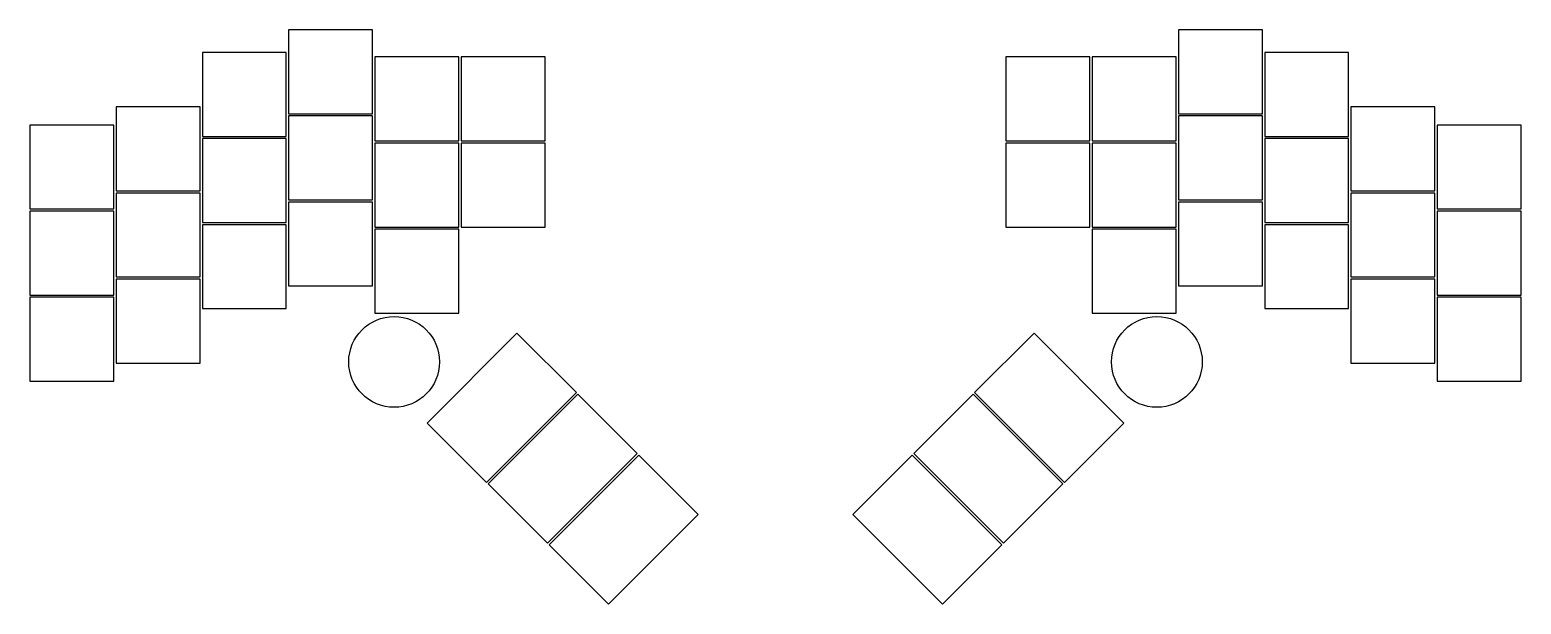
# Model space of a CAD drawing. Header units: millimetres. Extents: x 10 to 338, y -58 to 68.
import ezdxf

# ---------------------------------------------------------------- set-up
doc = ezdxf.new("R2010")
doc.units = ezdxf.units.MM

msp = doc.modelspace()

# ---------------------------------------------------------------- linework, layer by layer
for p, q in [((85.25, 68.25), (66.75, 68.25)), ((66.75, 68.25), (66.75, 49.75)), ((85.25, 49.75), (85.25, 68.25)), ((281.25, 68.25), (262.75, 68.25)), ((262.75, 68.25), (262.75, 49.75)), ((281.25, 49.75), (281.25, 68.25)), ((66.25, 63.25), (47.75, 63.25)), ((47.75, 63.25), (47.75, 44.75)), ((66.25, 44.75), (66.25, 63.25)), ((300.25, 63.25), (281.75, 63.25)), ((281.75, 63.25), (281.75, 44.75)), ((300.25, 44.75), (300.25, 63.25)), ((104.25, 62.25), (85.75, 62.25)), ((85.75, 62.25), (85.75, 43.75)), ((104.25, 43.75), (104.25, 62.25)), ((123.25, 62.25), (104.75, 62.25)), ((104.75, 62.25), (104.75, 43.75)), ((123.25, 43.75), (123.25, 62.25)), ((243.25, 62.25), (224.75, 62.25)), ((224.75, 62.25), (224.75, 43.75)), ((243.25, 43.75), (243.25, 62.25)), ((262.25, 62.25), (243.75, 62.25)), ((243.75, 62.25), (243.75, 43.75)), ((262.25, 43.75), (262.25, 62.25)), ((47.25, 51.25), (28.75, 51.25)), ((28.75, 51.25), (28.75, 32.75)), ((47.25, 32.75), (47.25, 51.25)), ((66.75, 49.75), (85.25, 49.75)), ((262.75, 49.75), (281.25, 49.75)), ((319.25, 51.25), (300.75, 51.25)), ((300.75, 51.25), (300.75, 32.75)), ((319.25, 32.75), (319.25, 51.25)), ((28.25, 47.25), (9.75, 47.25)), ((9.75, 47.25), (9.75, 28.75)), ((28.25, 28.75), (28.25, 47.25)), ((85.25, 49.25), (66.75, 49.25)), ((66.75, 49.25), (66.75, 30.75)), ((85.25, 30.75), (85.25, 49.25)), ((281.25, 49.25), (262.75, 49.25)), ((262.75, 49.25), (262.75, 30.75)), ((281.25, 30.75), (281.25, 49.25)), ((338.25, 47.25), (319.75, 47.25)), ((319.75, 47.25), (319.75, 28.75)), ((338.25, 28.75), (338.25, 47.25)), ((47.75, 44.75), (66.25, 44.75)), ((66.25, 44.25), (47.75, 44.25)), ((47.75, 44.25), (47.75, 25.75)), ((66.25, 25.75), (66.25, 44.25)), ((85.75, 43.75), (104.25, 43.75)), ((104.25, 43.25), (85.75, 43.25)), ((85.75, 43.25), (85.75, 24.75)), ((104.25, 24.75), (104.25, 43.25)), ((104.75, 43.75), (123.25, 43.75)), ((123.25, 43.25), (104.75, 43.25)), ((104.75, 43.25), (104.75, 24.75)), ((123.25, 24.75), (123.25, 43.25)), ((224.75, 43.75), (243.25, 43.75)), ((243.25, 43.25), (224.75, 43.25)), ((224.75, 43.25), (224.75, 24.75)), ((243.25, 24.75), (243.25, 43.25)), ((243.75, 43.75), (262.25, 43.75)), ((262.25, 43.25), (243.75, 43.25)), ((243.75, 43.25), (243.75, 24.75)), ((262.25, 24.75), (262.25, 43.25)), ((281.75, 44.75), (300.25, 44.75)), ((300.25, 44.25), (281.75, 44.25)), ((281.75, 44.25), (281.75, 25.75)), ((300.25, 25.75), (300.25, 44.25)), ((28.75, 32.75), (47.25, 32.75)), ((47.25, 32.25), (28.75, 32.25)), ((28.75, 32.25), (28.75, 13.75)), ((47.25, 13.75), (47.25, 32.25)), ((66.75, 30.75), (85.25, 30.75)), ((85.25, 30.25), (66.75, 30.25)), ((66.75, 30.25), (66.75, 11.75)), ((85.25, 11.75), (85.25, 30.25)), ((262.75, 30.75), (281.25, 30.75)), ((281.25, 30.25), (262.75, 30.25)), ((262.75, 30.25), (262.75, 11.75)), ((281.25, 11.75), (281.25, 30.25)), ((300.75, 32.75), (319.25, 32.75)), ((319.25, 32.25), (300.75, 32.25)), ((300.75, 32.25), (300.75, 13.75)), ((319.25, 13.75), (319.25, 32.25)), ((9.75, 28.75), (28.25, 28.75)), ((28.25, 28.25), (9.75, 28.25)), ((9.75, 28.25), (9.75, 9.75)), ((28.25, 9.75), (28.25, 28.25)), ((319.75, 28.75), (338.25, 28.75)), ((338.25, 28.25), (319.75, 28.25)), ((319.75, 28.25), (319.75, 9.75)), ((338.25, 9.75), (338.25, 28.25)), ((47.75, 25.75), (66.25, 25.75)), ((66.25, 25.25), (47.75, 25.25)), ((47.75, 25.25), (47.75, 6.75)), ((66.25, 6.75), (66.25, 25.25)), ((85.75, 24.75), (104.25, 24.75)), ((104.25, 24.25), (85.75, 24.25)), ((85.75, 24.25), (85.75, 5.75)), ((104.25, 5.75), (104.25, 24.25)), ((104.75, 24.75), (123.25, 24.75)), ((224.75, 24.75), (243.25, 24.75)), ((243.75, 24.75), (262.25, 24.75)), ((262.25, 24.25), (243.75, 24.25)), ((243.75, 24.25), (243.75, 5.75)), ((262.25, 5.75), (262.25, 24.25)), ((281.75, 25.75), (300.25, 25.75)), ((300.25, 25.25), (281.75, 25.25)), ((281.75, 25.25), (281.75, 6.75)), ((300.25, 6.75), (300.25, 25.25)), ((28.75, 13.75), (47.25, 13.75)), ((47.25, 13.25), (28.75, 13.25)), ((28.75, 13.25), (28.75, -5.25)), ((47.25, -5.25), (47.25, 13.25)), ((300.75, 13.75), (319.25, 13.75)), ((319.25, 13.25), (300.75, 13.25)), ((300.75, 13.25), (300.75, -5.25)), ((319.25, -5.25), (319.25, 13.25)), ((66.75, 11.75), (85.25, 11.75)), ((262.75, 11.75), (281.25, 11.75)), ((9.75, 9.75), (28.25, 9.75)), ((28.25, 9.25), (9.75, 9.25)), ((9.75, 9.25), (9.75, -9.25)), ((28.25, -9.25), (28.25, 9.25)), ((47.75, 6.75), (66.25, 6.75)), ((281.75, 6.75), (300.25, 6.75)), ((319.75, 9.75), (338.25, 9.75)), ((338.25, 9.25), (319.75, 9.25)), ((319.75, 9.25), (319.75, -9.25)), ((338.25, -9.25), (338.25, 9.25)), ((85.75, 5.75), (104.25, 5.75)), ((243.75, 5.75), (262.25, 5.75)), ((117.04, 1.32), (97.24, -18.48)), ((130.13, -11.76), (117.04, 1.32)), ((230.96, 1.32), (217.87, -11.76)), ((250.76, -18.48), (230.96, 1.32)), ((28.75, -5.25), (47.25, -5.25)), ((300.75, -5.25), (319.25, -5.25)), ((9.75, -9.25), (28.25, -9.25)), ((319.75, -9.25), (338.25, -9.25)), ((110.33, -31.56), (130.13, -11.76)), ((130.48, -12.12), (110.68, -31.92)), ((143.56, -25.2), (130.48, -12.12)), ((217.52, -12.12), (204.44, -25.2)), ((237.32, -31.92), (217.52, -12.12)), ((217.87, -11.76), (237.67, -31.56)), ((97.24, -18.48), (110.33, -31.56)), ((237.67, -31.56), (250.76, -18.48)), ((123.76, -45), (143.56, -25.2)), ((143.91, -25.55), (124.11, -45.35)), ((157, -38.63), (143.91, -25.55)), ((204.09, -25.55), (191, -38.63)), ((223.89, -45.35), (204.09, -25.55)), ((204.44, -25.2), (224.24, -45)), ((110.68, -31.92), (123.76, -45)), ((224.24, -45), (237.32, -31.92)), ((137.2, -58.43), (157, -38.63)), ((191, -38.63), (210.8, -58.43)), ((124.11, -45.35), (137.2, -58.43)), ((210.8, -58.43), (223.89, -45.35))]:
    msp.add_line(p, q)
for centre in [(90, -5), (258, -5)]:
    msp.add_circle(centre, 10)

doc.saveas('drawing.dxf')
